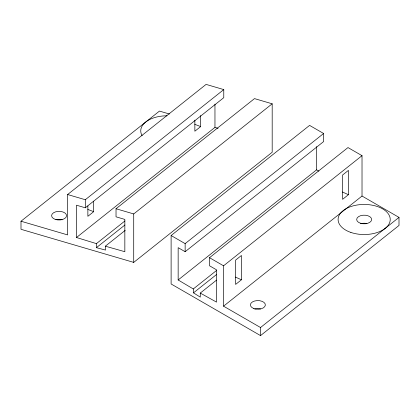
<?xml version="1.0" encoding="UTF-8"?>
<svg xmlns="http://www.w3.org/2000/svg" width="420" height="420" viewBox="0 0 420 420"><rect width="100%" height="100%" fill="white"/><g stroke="black" fill="none" stroke-linecap="round" stroke-linejoin="round"><path stroke-width="0.63" d="M124.919 220.952L96.411 243.626L96.411 247.664L105.514 250.073L105.341 246.183L124.84 251.706L124.84 219.408L116.03 216.82L116.03 208.745L254.499 98.611L272.186 103.803L272.186 152.255L133.718 262.39L21 229.299L21 221.225L159.469 111.09L169.417 114.009M21 221.225L67.615 234.911L67.615 194.534L206.089 84.399L223.776 89.591L223.776 97.666L85.307 207.8L76.492 205.212L76.492 237.515L96.411 243.626M85.307 207.8L85.307 199.726L223.776 89.591M93.686 201.285L93.686 211.68L87.869 216.305L87.869 205.91M200.671 115.542L200.671 126.588L194.854 131.213L194.854 120.167M76.492 237.515L214.961 127.381L214.961 104.123M133.718 262.39L133.718 213.938L272.186 103.803M96.411 247.664L124.919 224.989M105.341 246.183L125.197 230.396M200.272 293.071L216.51 302.111L216.51 269.813L209.517 265.776L209.517 257.702L347.991 147.567L362.019 155.668L362.019 196.04L399 217.392L399 225.466L260.531 335.601L171.113 283.978L171.113 235.526L309.587 125.391L323.62 133.497L323.62 141.572L185.147 251.706L178.154 247.669L178.154 279.967L193.289 288.96L193.484 292.856L200.272 297.108L200.272 293.071L216.562 280.114M185.147 251.706L185.147 243.632L323.62 133.497M178.154 279.967L316.627 169.832L316.627 146.58M193.289 288.96L216.709 270.338M260.531 335.601L260.531 327.526L223.55 306.175L223.55 265.802L362.019 155.668M193.484 292.856L216.395 274.638M241.432 279.794L235.615 284.419L235.615 260.101L241.432 255.476L241.432 279.794L235.484 277.09M348.416 194.702L342.599 199.327L342.599 175.009L348.416 170.384L348.416 194.702L342.473 191.998M223.55 306.175L362.019 196.04M260.531 327.526L399 217.392M67.615 194.534L85.307 199.726M116.03 208.745L133.718 213.938M214.961 127.381L218.075 128.336M194.822 124.336L200.671 126.588M87.838 209.428L93.686 211.68M171.113 235.526L185.147 243.632M209.517 257.702L223.55 265.802M316.627 169.832L318.869 171.166M360.98 223.661A7.481 4.321 0 0 1 366.865 223.54M254.688 309.068A7.481 4.321 0 0 1 260.573 308.947M142.112 135.676A26.061 15.046 0 0 1 167.003 115.815M56.238 219.749A7.481 4.321 0 0 1 62.171 219.812M350.899 232.444A26.061 15.046 0 0 0 390.227 219.65A26.061 15.046 0 0 0 351.372 206.383A26.061 15.046 0 0 0 350.899 232.444M360.355 223.214A7.481 4.321 0 0 0 371.647 219.539A7.481 4.321 0 0 0 360.491 215.728A7.481 4.321 0 0 0 360.355 223.214M253.659 308.474A7.481 4.321 0 0 0 265.34 305.225A7.481 4.321 0 0 0 254.625 301.009A7.481 4.321 0 0 0 253.659 308.474M55.199 219.366A7.481 4.321 0 0 0 66.559 215.77A7.481 4.321 0 0 0 55.482 211.885A7.481 4.321 0 0 0 55.199 219.366"/></g></svg>
